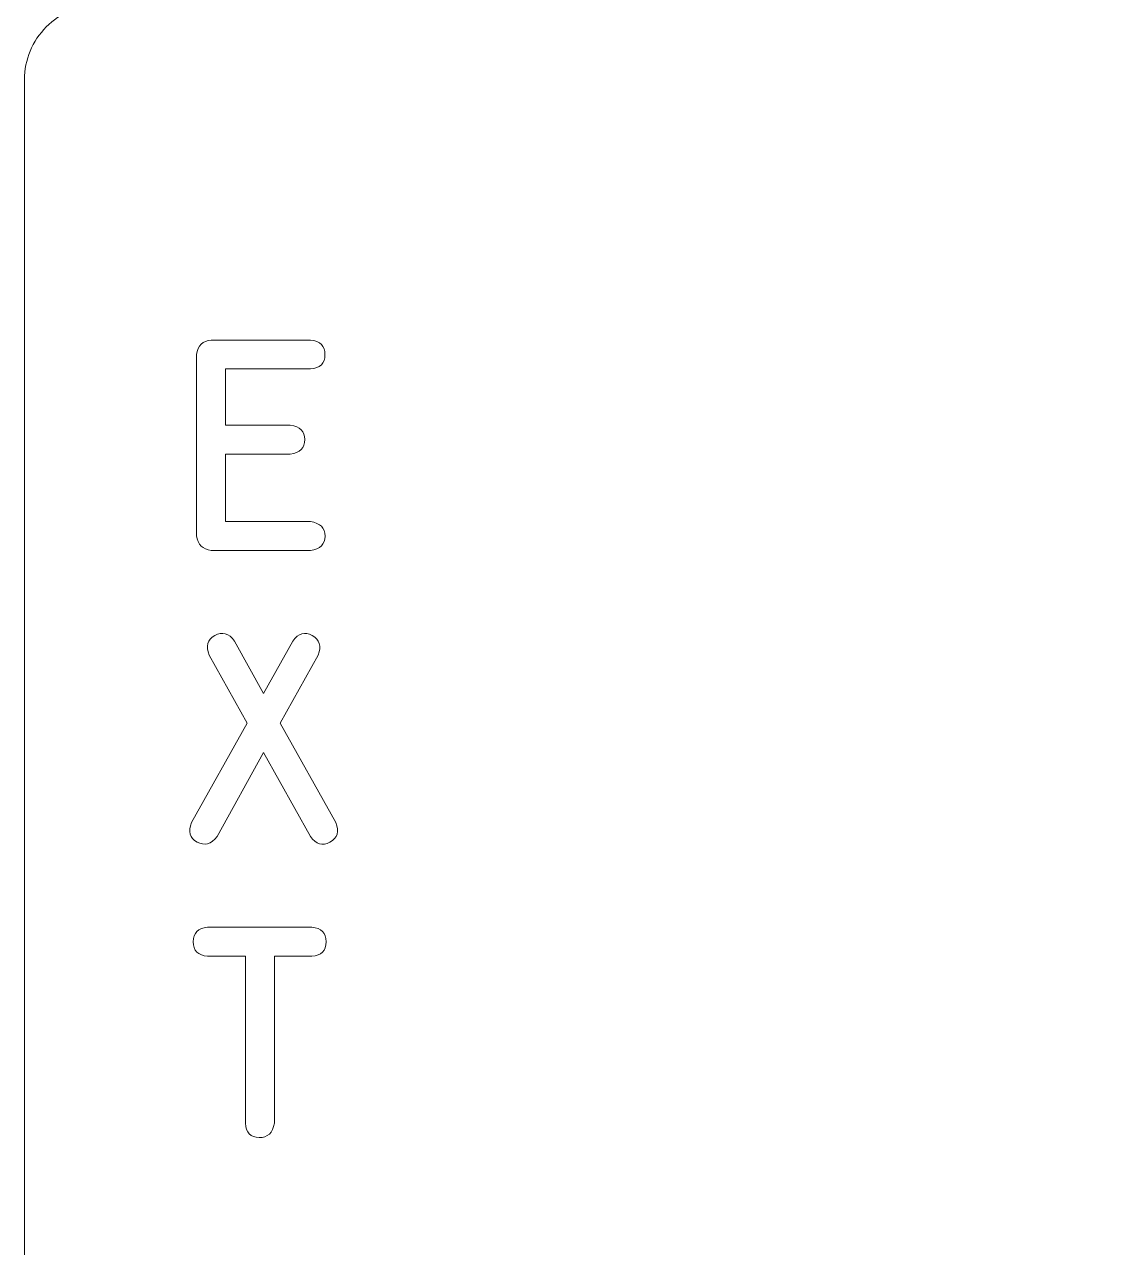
# Model space of a CAD drawing. Header units: millimetres. Extents: x -202 to 440, y -81 to 100.
# Drawn here: x -145.55 to -123.95, y 54.67 to 79.29 of the extents above; entities that cross this region are included whole.
import ezdxf

# ---------------------------------------------------------------- set-up
doc = ezdxf.new("R2010")
doc.units = ezdxf.units.MM
doc.header["$MEASUREMENT"] = 0
doc.layers.add('Cut', color=7, linetype='Continuous')
doc.layers.add('Engrave', color=7, linetype='Continuous')

msp = doc.modelspace()

# ---------------------------------------------------------------- linework, layer by layer
at = {"layer": 'Cut', "color": 250, "lineweight": 9}
msp.add_open_spline([(-1.0952, 97.6658), (-1.0954, 98.0639), (-1.2538, 98.4456), (-1.5355, 98.7269), (-1.5355, 98.7269), (-1.8171, 99.0082), (-2.1971, 99.1661), (-2.5952, 99.1658), (-2.5952, 99.1658), (-2.5952, 99.1658), (-144.0452, 99.1658), (-144.0452, 99.1658), (-144.0452, 99.1658), (-144.4432, 99.1656), (-144.8249, 99.0072), (-145.1062, 98.7255), (-145.1062, 98.7255), (-145.3875, 98.4439), (-145.5454, 98.0639), (-145.5452, 97.6658), (-145.5452, 97.6658), (-145.5452, 97.6658), (-145.5452, 93.1783), (-145.5452, 93.1783), (-145.5452, 93.1783), (-145.5449, 92.7802), (-145.3865, 92.3986), (-145.1049, 92.1173), (-145.1049, 92.1173), (-144.8232, 91.836), (-144.4432, 91.6781), (-144.0452, 91.6783), (-144.0452, 91.6783), (-144.0452, 91.6783), (-141.5827, 91.6783), (-141.5827, 91.6783), (-141.5827, 91.6783), (-139.4391, 91.6783), (-137.4583, 90.5347), (-136.3865, 88.6783), (-136.3865, 88.6783), (-135.3147, 86.8219), (-135.3147, 84.5347), (-136.3865, 82.6783), (-136.3865, 82.6783), (-137.4583, 80.8219), (-139.4391, 79.6783), (-141.5827, 79.6783), (-141.5827, 79.6783), (-141.5827, 79.6783), (-144.0452, 79.6783), (-144.0452, 79.6783), (-144.0452, 79.6783), (-144.4432, 79.6781), (-144.8249, 79.5197), (-145.1062, 79.238), (-145.1062, 79.238), (-145.3875, 78.9564), (-145.5454, 78.5764), (-145.5452, 78.1783), (-145.5452, 78.1783), (-145.5452, 78.1783), (-145.5452, 16.9783), (-145.5452, 16.9783), (-145.5452, 16.9783), (-145.5449, 16.5802), (-145.3865, 16.1986), (-145.1049, 15.9173), (-145.1049, 15.9173), (-144.8232, 15.636), (-144.4432, 15.4781), (-144.0452, 15.4783), (-144.0452, 15.4783), (-144.0452, 15.4783), (-141.5827, 15.4783), (-141.5827, 15.4783), (-141.5827, 15.4783), (-139.4391, 15.4783), (-137.4583, 14.3347), (-136.3865, 12.4783), (-136.3865, 12.4783), (-135.3147, 10.6219), (-135.3147, 8.3347), (-136.3865, 6.4783), (-136.3865, 6.4783), (-137.4583, 4.6219), (-139.4391, 3.4783), (-141.5827, 3.4783), (-141.5827, 3.4783), (-141.5827, 3.4783), (-144.0452, 3.4783), (-144.0452, 3.4783), (-144.0452, 3.4783), (-144.4432, 3.4781), (-144.8249, 3.3197), (-145.1062, 3.038), (-145.1062, 3.038), (-145.3875, 2.7564), (-145.5454, 2.3764), (-145.5452, 1.9783), (-145.5452, 1.9783), (-145.5452, 1.9783), (-145.5452, -59.2217), (-145.5452, -59.2217), (-145.5452, -59.2217), (-145.5449, -59.6198), (-145.3865, -60.0014), (-145.1049, -60.2827), (-145.1049, -60.2827), (-144.8232, -60.564), (-144.4432, -60.7219), (-144.0452, -60.7217), (-144.0452, -60.7217), (-144.0452, -60.7217), (-141.5827, -60.7217), (-141.5827, -60.7217), (-141.5827, -60.7217), (-139.4391, -60.7217), (-137.4583, -61.8653), (-136.3865, -63.7217), (-136.3865, -63.7217), (-135.3147, -65.5781), (-135.3147, -67.8653), (-136.3865, -69.7217), (-136.3865, -69.7217), (-137.4583, -71.5781), (-139.4391, -72.7217), (-141.5827, -72.7217), (-141.5827, -72.7217), (-141.5827, -72.7217), (-144.0452, -72.7217), (-144.0452, -72.7217), (-144.0452, -72.7217), (-144.4432, -72.7219), (-144.8249, -72.8803), (-145.1062, -73.162), (-145.1062, -73.162), (-145.3875, -73.4436), (-145.5454, -73.8236), (-145.5452, -74.2217), (-145.5452, -74.2217), (-145.5452, -74.2217), (-145.5452, -78.7092), (-145.5452, -78.7092), (-145.5452, -78.7092), (-145.5449, -79.1073), (-145.3865, -79.4889), (-145.1049, -79.7702), (-145.1049, -79.7702), (-144.8232, -80.0515), (-144.4432, -80.2094), (-144.0452, -80.2092), (-144.0452, -80.2092), (-144.0452, -80.2092), (-2.5952, -80.2092), (-2.5952, -80.2092), (-2.5952, -80.2092), (-2.1971, -80.2089), (-1.8154, -80.0505), (-1.5341, -79.7689), (-1.5341, -79.7689), (-1.2528, -79.4872), (-1.0949, -79.1073), (-1.0952, -78.7092), (-1.0952, -78.7092), (-1.0952, -78.7092), (-1.0952, -74.2217), (-1.0952, -74.2217), (-1.0952, -74.2217), (-1.0954, -73.8236), (-1.2538, -73.4419), (-1.5355, -73.1606), (-1.5355, -73.1606), (-1.8171, -72.8793), (-2.1971, -72.7214), (-2.5952, -72.7217), (-2.5952, -72.7217), (-2.5952, -72.7217), (-5.0577, -72.7217), (-5.0577, -72.7217), (-5.0577, -72.7217), (-7.2013, -72.7217), (-9.182, -71.5781), (-10.2538, -69.7217), (-10.2538, -69.7217), (-11.3256, -67.8653), (-11.3256, -65.5781), (-10.2538, -63.7217), (-10.2538, -63.7217), (-9.182, -61.8653), (-7.2013, -60.7217), (-5.0577, -60.7217), (-5.0577, -60.7217), (-5.0577, -60.7217), (-2.5952, -60.7217), (-2.5952, -60.7217), (-2.5952, -60.7217), (-2.1971, -60.7214), (-1.8154, -60.563), (-1.5341, -60.2814), (-1.5341, -60.2814), (-1.2528, -59.9997), (-1.0949, -59.6198), (-1.0952, -59.2217), (-1.0952, -59.2217), (-1.0952, -59.2217), (-1.0952, 1.9783), (-1.0952, 1.9783), (-1.0952, 1.9783), (-1.0954, 2.3764), (-1.2538, 2.7581), (-1.5355, 3.0394), (-1.5355, 3.0394), (-1.8171, 3.3207), (-2.1971, 3.4786), (-2.5952, 3.4783), (-2.5952, 3.4783), (-2.5952, 3.4783), (-5.0577, 3.4783), (-5.0577, 3.4783), (-5.0577, 3.4783), (-7.2013, 3.4783), (-9.182, 4.6219), (-10.2538, 6.4783), (-10.2538, 6.4783), (-11.3256, 8.3347), (-11.3256, 10.6219), (-10.2538, 12.4783), (-10.2538, 12.4783), (-9.182, 14.3347), (-7.2013, 15.4783), (-5.0577, 15.4783), (-5.0577, 15.4783), (-5.0577, 15.4783), (-2.5952, 15.4783), (-2.5952, 15.4783), (-2.5952, 15.4783), (-2.1971, 15.4786), (-1.8154, 15.637), (-1.5341, 15.9186), (-1.5341, 15.9186), (-1.2528, 16.2003), (-1.0949, 16.5802), (-1.0952, 16.9783), (-1.0952, 16.9783), (-1.0952, 16.9783), (-1.0952, 78.1783), (-1.0952, 78.1783), (-1.0952, 78.1783), (-1.0954, 78.5764), (-1.2538, 78.9581), (-1.5355, 79.2394), (-1.5355, 79.2394), (-1.8171, 79.5207), (-2.1971, 79.6786), (-2.5952, 79.6783), (-2.5952, 79.6783), (-2.5952, 79.6783), (-5.0577, 79.6783), (-5.0577, 79.6783), (-5.0577, 79.6783), (-7.2013, 79.6783), (-9.182, 80.8219), (-10.2538, 82.6783), (-10.2538, 82.6783), (-11.3256, 84.5347), (-11.3256, 86.8219), (-10.2538, 88.6783), (-10.2538, 88.6783), (-9.182, 90.5347), (-7.2013, 91.6783), (-5.0577, 91.6783), (-5.0577, 91.6783), (-5.0577, 91.6783), (-2.5952, 91.6783), (-2.5952, 91.6783), (-2.5952, 91.6783), (-2.1971, 91.6786), (-1.8154, 91.837), (-1.5341, 92.1186), (-1.5341, 92.1186), (-1.2528, 92.4003), (-1.0949, 92.7802), (-1.0952, 93.1783), (-1.0952, 93.1783), (-1.0952, 93.1783), (-1.0952, 97.6658), (-1.0952, 97.6658)], degree=3, knots=[0, 0, 0, 0, 0.0136986, 0.0136986, 0.0136986, 0.0136986, 0.0273973, 0.0273973, 0.0273973, 0.0273973, 0.0410959, 0.0410959, 0.0410959, 0.0410959, 0.0547945, 0.0547945, 0.0547945, 0.0547945, 0.0684932, 0.0684932, 0.0684932, 0.0684932, 0.0821918, 0.0821918, 0.0821918, 0.0821918, 0.0958904, 0.0958904, 0.0958904, 0.0958904, 0.109589, 0.109589, 0.109589, 0.109589, 0.1232877, 0.1232877, 0.1232877, 0.1232877, 0.1369863, 0.1369863, 0.1369863, 0.1369863, 0.1506849, 0.1506849, 0.1506849, 0.1506849, 0.1643836, 0.1643836, 0.1643836, 0.1643836, 0.1780822, 0.1780822, 0.1780822, 0.1780822, 0.1917808, 0.1917808, 0.1917808, 0.1917808, 0.2054795, 0.2054795, 0.2054795, 0.2054795, 0.2191781, 0.2191781, 0.2191781, 0.2191781, 0.2328767, 0.2328767, 0.2328767, 0.2328767, 0.2465753, 0.2465753, 0.2465753, 0.2465753, 0.260274, 0.260274, 0.260274, 0.260274, 0.2739726, 0.2739726, 0.2739726, 0.2739726, 0.2876712, 0.2876712, 0.2876712, 0.2876712, 0.3013699, 0.3013699, 0.3013699, 0.3013699, 0.3150685, 0.3150685, 0.3150685, 0.3150685, 0.3287671, 0.3287671, 0.3287671, 0.3287671, 0.3424658, 0.3424658, 0.3424658, 0.3424658, 0.3561644, 0.3561644, 0.3561644, 0.3561644, 0.369863, 0.369863, 0.369863, 0.369863, 0.3835616, 0.3835616, 0.3835616, 0.3835616, 0.3972603, 0.3972603, 0.3972603, 0.3972603, 0.4109589, 0.4109589, 0.4109589, 0.4109589, 0.4246575, 0.4246575, 0.4246575, 0.4246575, 0.4383562, 0.4383562, 0.4383562, 0.4383562, 0.4520548, 0.4520548, 0.4520548, 0.4520548, 0.4657534, 0.4657534, 0.4657534, 0.4657534, 0.4794521, 0.4794521, 0.4794521, 0.4794521, 0.4931507, 0.4931507, 0.4931507, 0.4931507, 0.5068493, 0.5068493, 0.5068493, 0.5068493, 0.5205479, 0.5205479, 0.5205479, 0.5205479, 0.5342466, 0.5342466, 0.5342466, 0.5342466, 0.5479452, 0.5479452, 0.5479452, 0.5479452, 0.5616438, 0.5616438, 0.5616438, 0.5616438, 0.5753425, 0.5753425, 0.5753425, 0.5753425, 0.5890411, 0.5890411, 0.5890411, 0.5890411, 0.6027397, 0.6027397, 0.6027397, 0.6027397, 0.6164384, 0.6164384, 0.6164384, 0.6164384, 0.630137, 0.630137, 0.630137, 0.630137, 0.6438356, 0.6438356, 0.6438356, 0.6438356, 0.6575342, 0.6575342, 0.6575342, 0.6575342, 0.6712329, 0.6712329, 0.6712329, 0.6712329, 0.6849315, 0.6849315, 0.6849315, 0.6849315, 0.6986301, 0.6986301, 0.6986301, 0.6986301, 0.7123288, 0.7123288, 0.7123288, 0.7123288, 0.7260274, 0.7260274, 0.7260274, 0.7260274, 0.739726, 0.739726, 0.739726, 0.739726, 0.7534247, 0.7534247, 0.7534247, 0.7534247, 0.7671233, 0.7671233, 0.7671233, 0.7671233, 0.7808219, 0.7808219, 0.7808219, 0.7808219, 0.7945205, 0.7945205, 0.7945205, 0.7945205, 0.8082192, 0.8082192, 0.8082192, 0.8082192, 0.8219178, 0.8219178, 0.8219178, 0.8219178, 0.8356164, 0.8356164, 0.8356164, 0.8356164, 0.8493151, 0.8493151, 0.8493151, 0.8493151, 0.8630137, 0.8630137, 0.8630137, 0.8630137, 0.8767123, 0.8767123, 0.8767123, 0.8767123, 0.890411, 0.890411, 0.890411, 0.890411, 0.9041096, 0.9041096, 0.9041096, 0.9041096, 0.9178082, 0.9178082, 0.9178082, 0.9178082, 0.9315068, 0.9315068, 0.9315068, 0.9315068, 0.9452055, 0.9452055, 0.9452055, 0.9452055, 0.9589041, 0.9589041, 0.9589041, 0.9589041, 0.9726027, 0.9726027, 0.9726027, 0.9726027, 1, 1, 1, 1], dxfattribs=at)
at = {"layer": 'Engrave', "color": 240, "lineweight": 9}
for points, knots in [([(-139.7886, 72.3551), (-139.7886, 72.3551), (-141.5023, 72.3551), (-141.5023, 72.3551), (-141.5023, 72.3551), (-141.5023, 72.3551), (-141.5023, 71.2241), (-141.5023, 71.2241), (-141.5023, 71.2241), (-141.5023, 71.2241), (-140.1957, 71.2241), (-140.1957, 71.2241), (-140.1957, 71.2241), (-140.0002, 71.1951), (-139.9029, 71.0971), (-139.9036, 70.9299), (-139.9036, 70.9299), (-139.9043, 70.7619), (-140.0016, 70.6646), (-140.1957, 70.6371), (-140.1957, 70.6371), (-140.1957, 70.6371), (-141.5023, 70.6371), (-141.5023, 70.6371), (-141.5023, 70.6371), (-141.5023, 70.6371), (-141.5023, 69.2789), (-141.5023, 69.2789), (-141.5023, 69.2789), (-141.5023, 69.2789), (-139.7886, 69.2789), (-139.7886, 69.2789), (-139.7886, 69.2789), (-139.5945, 69.2499), (-139.4972, 69.1533), (-139.4972, 68.9875), (-139.4972, 68.9875), (-139.4972, 68.8224), (-139.5945, 68.7257), (-139.7886, 68.6982), (-139.7886, 68.6982), (-139.7886, 68.6982), (-141.7895, 68.6982), (-141.7895, 68.6982), (-141.7895, 68.6982), (-141.9616, 68.7201), (-142.0597, 68.8181), (-142.083, 68.9917), (-142.083, 68.9917), (-142.083, 68.9917), (-142.083, 72.6422), (-142.083, 72.6422), (-142.083, 72.6422), (-142.0569, 72.8243), (-141.9588, 72.9202), (-141.7895, 72.9315), (-141.7895, 72.9315), (-141.7895, 72.9315), (-139.7886, 72.9315), (-139.7886, 72.9315), (-139.7886, 72.9315), (-139.5945, 72.9167), (-139.4972, 72.8193), (-139.4979, 72.6408), (-139.4979, 72.6408), (-139.4986, 72.4623), (-139.5959, 72.3671), (-139.7886, 72.3551)], [0, 0, 0, 0, 0.0555556, 0.0555556, 0.0555556, 0.0555556, 0.1111111, 0.1111111, 0.1111111, 0.1111111, 0.1666667, 0.1666667, 0.1666667, 0.1666667, 0.2222222, 0.2222222, 0.2222222, 0.2222222, 0.2777778, 0.2777778, 0.2777778, 0.2777778, 0.3333333, 0.3333333, 0.3333333, 0.3333333, 0.3888889, 0.3888889, 0.3888889, 0.3888889, 0.4444444, 0.4444444, 0.4444444, 0.4444444, 0.5, 0.5, 0.5, 0.5, 0.5555556, 0.5555556, 0.5555556, 0.5555556, 0.6111111, 0.6111111, 0.6111111, 0.6111111, 0.6666667, 0.6666667, 0.6666667, 0.6666667, 0.7222222, 0.7222222, 0.7222222, 0.7222222, 0.7777778, 0.7777778, 0.7777778, 0.7777778, 0.8333333, 0.8333333, 0.8333333, 0.8333333, 0.8888889, 0.8888889, 0.8888889, 0.8888889, 1, 1, 1, 1]), ([(-142.1836, 63.2233), (-142.1836, 63.2233), (-141.0653, 65.2243), (-141.0653, 65.2243), (-141.0653, 65.2243), (-141.0653, 65.2243), (-141.828, 66.5909), (-141.828, 66.5909), (-141.828, 66.5909), (-141.9013, 66.7715), (-141.8632, 66.9035), (-141.7144, 66.9867), (-141.7144, 66.9867), (-141.5655, 67.07), (-141.4336, 67.0326), (-141.3171, 66.8738), (-141.3171, 66.8738), (-141.3171, 66.8738), (-140.7344, 65.8219), (-140.7344, 65.8219), (-140.7344, 65.8219), (-140.7344, 65.8219), (-140.1473, 66.8738), (-140.1473, 66.8738), (-140.1473, 66.8738), (-140.0316, 67.0326), (-139.9004, 67.07), (-139.7529, 66.9874), (-139.7529, 66.9874), (-139.6055, 66.9049), (-139.5667, 66.7722), (-139.6372, 66.5888), (-139.6372, 66.5888), (-139.6372, 66.5888), (-140.3978, 65.2243), (-140.3978, 65.2243), (-140.3978, 65.2243), (-140.3978, 65.2243), (-139.2816, 63.2233), (-139.2816, 63.2233), (-139.2816, 63.2233), (-139.2068, 63.0413), (-139.2456, 62.9086), (-139.3973, 62.8254), (-139.3973, 62.8254), (-139.549, 62.7421), (-139.6789, 62.7809), (-139.7875, 62.9425), (-139.7875, 62.9425), (-139.7875, 62.9425), (-140.7344, 64.6288), (-140.7344, 64.6288), (-140.7344, 64.6288), (-140.7344, 64.6288), (-141.6706, 62.9425), (-141.6706, 62.9425), (-141.6706, 62.9425), (-141.7906, 62.7852), (-141.9246, 62.7471), (-142.0728, 62.8289), (-142.0728, 62.8289), (-142.2209, 62.91), (-142.2583, 63.0413), (-142.1836, 63.2233)], [0, 0, 0, 0, 0.0588235, 0.0588235, 0.0588235, 0.0588235, 0.1176471, 0.1176471, 0.1176471, 0.1176471, 0.1764706, 0.1764706, 0.1764706, 0.1764706, 0.2352941, 0.2352941, 0.2352941, 0.2352941, 0.2941176, 0.2941176, 0.2941176, 0.2941176, 0.3529412, 0.3529412, 0.3529412, 0.3529412, 0.4117647, 0.4117647, 0.4117647, 0.4117647, 0.4705882, 0.4705882, 0.4705882, 0.4705882, 0.5294118, 0.5294118, 0.5294118, 0.5294118, 0.5882353, 0.5882353, 0.5882353, 0.5882353, 0.6470588, 0.6470588, 0.6470588, 0.6470588, 0.7058824, 0.7058824, 0.7058824, 0.7058824, 0.7647059, 0.7647059, 0.7647059, 0.7647059, 0.8235294, 0.8235294, 0.8235294, 0.8235294, 0.8823529, 0.8823529, 0.8823529, 0.8823529, 1, 1, 1, 1]), ([(-141.1006, 57.1699), (-141.1006, 57.1699), (-141.1006, 60.5311), (-141.1006, 60.5311), (-141.1006, 60.5311), (-141.1006, 60.5311), (-141.859, 60.5311), (-141.859, 60.5311), (-141.859, 60.5311), (-142.0516, 60.5459), (-142.1483, 60.6433), (-142.1476, 60.8211), (-142.1476, 60.8211), (-142.1469, 60.9996), (-142.0502, 61.0977), (-141.859, 61.1139), (-141.859, 61.1139), (-141.859, 61.1139), (-139.7607, 61.1139), (-139.7607, 61.1139), (-139.7607, 61.1139), (-139.5709, 61.0991), (-139.475, 61.001), (-139.4743, 60.8211), (-139.4743, 60.8211), (-139.4736, 60.6419), (-139.5695, 60.5445), (-139.7607, 60.5311), (-139.7607, 60.5311), (-139.7607, 60.5311), (-140.5171, 60.5311), (-140.5171, 60.5311), (-140.5171, 60.5311), (-140.5171, 60.5311), (-140.5171, 57.1699), (-140.5171, 57.1699), (-140.5171, 57.1699), (-140.5488, 56.9744), (-140.6504, 56.8778), (-140.8226, 56.8806), (-140.8226, 56.8806), (-140.994, 56.8834), (-141.0864, 56.9801), (-141.1006, 57.1699)], [0, 0, 0, 0, 0.0833333, 0.0833333, 0.0833333, 0.0833333, 0.1666667, 0.1666667, 0.1666667, 0.1666667, 0.25, 0.25, 0.25, 0.25, 0.3333333, 0.3333333, 0.3333333, 0.3333333, 0.4166667, 0.4166667, 0.4166667, 0.4166667, 0.5, 0.5, 0.5, 0.5, 0.5833333, 0.5833333, 0.5833333, 0.5833333, 0.6666667, 0.6666667, 0.6666667, 0.6666667, 0.75, 0.75, 0.75, 0.75, 0.8333333, 0.8333333, 0.8333333, 0.8333333, 1, 1, 1, 1])]:
    msp.add_open_spline(points, degree=3, knots=knots, dxfattribs=at)

doc.saveas('drawing.dxf')
